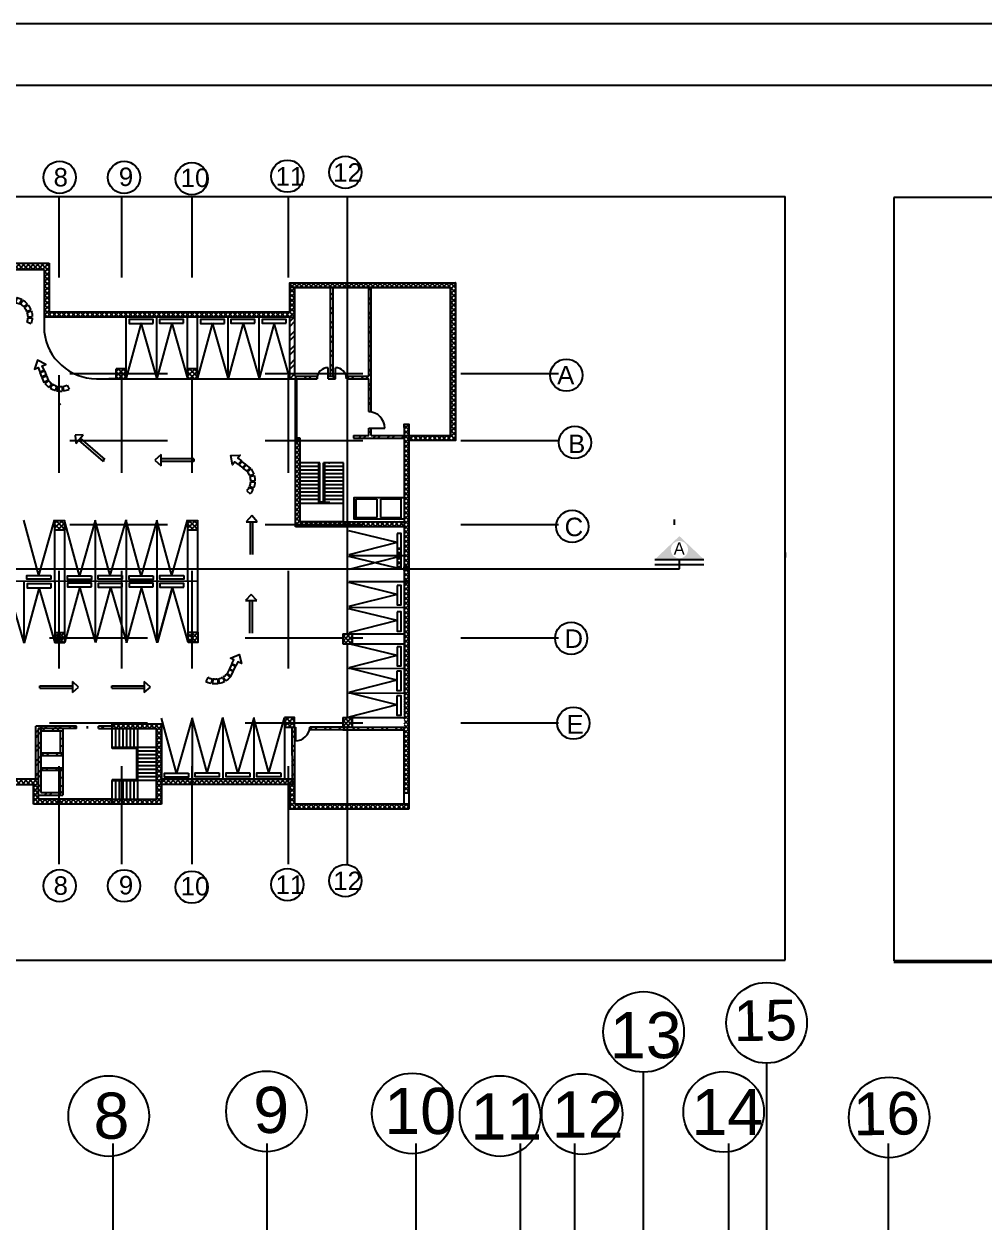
# Model space of a CAD drawing. Header units: millimetres. Extents: x 3062 to 3755, y 1606 to 1663.
# Drawn here: x 3179.21 to 3194.81, y 1643.86 to 1663.32 of the extents above; entities that cross this region are included whole.
import ezdxf

# ---------------------------------------------------------------- set-up
doc = ezdxf.new("R2010")
doc.units = ezdxf.units.MM
doc.linetypes.add('CENTER2', pattern=[28.575, 19.05, -3.175, 3.175, -3.175])
doc.linetypes.add('Dash', pattern=[6.35, 3.175, -3.175])
for name, color, linetype in [('-DM-SEC-LINE', 4, 'Continuous'), ('FUR', 42, 'Continuous'), ('m7aor', 4, 'Continuous'), ('WORK', 7, 'Continuous')]:
    doc.layers.add(name, color=color, linetype=linetype)
doc.styles.add('eng1', font='trado.ttf')
doc.styles.get("Standard").update_dxf_attribs({"font": 'arial.ttf'})
pattern_1 = [(45, (2318.70288, 1352.49796), (-0.0386151013, 0.0386151013), []), (135, (2318.70288, 1352.49796), (-0.0386151013, -0.0386151013), [])]
pattern_2 = [(45, (2318.70288, 1352.67616), (-0.0386151013, 0.0386151013), []), (135, (2318.70288, 1352.67616), (-0.0386151013, -0.0386151013), [])]
pattern_3 = [(45, (2318.70288, 1352.49796), (-0.115845304, 0.115845304), []), (45, (2318.78011, 1352.49796), (-0.115845304, 0.115845304), [])]
pattern_4 = [(45, (2377.89704, 1335.543296), (-0.0363700373, 0.0363700373), []), (135, (2377.89704, 1335.543296), (-0.0363700373, -0.0363700373), [])]

# ---------------------------------------------------------------- blocks, each defined once
blk = doc.blocks.new('arrow3')
for p, q in [((6.26, 2.32), (7.07, 2.07)), ((6.31, 2.5), (7.13, 2.3)), ((6.39, 3.31), (7.23, 3.35)), ((4.3, 0.47), (4.51, -0.37)), ((5.05, 0.78), (5.49, 0.06)), ((5.21, 0.89), (5.7, 0.2)), ((5.79, 1.44), (6.46, 0.92)), ((5.9, 1.59), (6.6, 1.12))]:
    blk.add_line(p, q)
for points in [[(2.17, 0.43), (1.31, 0.43), (1.31, 1.14), (0, 0), (1.31, -1.14), (1.31, -0.43), (2.17, -0.43)], [(2.31, -0.43), (2.31, 0.43), (3.17, 0.43), (3.17, -0.43)], [(3.31, -0.43), (3.31, 0.43), (4.17, 0.43), (4.33, -0.43)]]:
    blk.add_lwpolyline(points, close=True)
for centre, radius, start, end in [((3.58, 3.18), 2.81, 325.6983, 342.2777), ((3.58, 3.18), 2.81, 346.0788, 2.6582), ((3.58, 3.18), 3.66, 346.0788, 2.6582), ((3.58, 3.18), 2.81, 284.9371, 301.5165), ((3.43, 3.46), 3.98, 285.7017, 301.2299), ((3.58, 3.18), 2.81, 305.3177, 321.8971), ((3.58, 3.18), 3.66, 305.3177, 321.8971), ((3.58, 3.18), 3.66, 325.6983, 342.2777)]:
    blk.add_arc(centre, radius, start, end)

msp = doc.modelspace()

# ---------------------------------------------------------------- hatches: boundary and pattern name
at = {"layer": '-DM-SEC-LINE', "ltscale": 0.3}
h = msp.add_hatch(color=8, dxfattribs=at)
h.paths.add_polyline_path([(3190.255, 1654.623), (3189.857, 1655.002), (3189.458, 1654.623)])
h.paths.add_polyline_path([(3189.717, 1654.782, -1), (3189.997, 1654.782, -1)], flags=16)
at = {"ltscale": 0.5}
h = msp.add_hatch(dxfattribs=at)
h.set_pattern_fill('ANSI37', color=256, scale=0.0162)
h.set_pattern_definition(pattern_4)
h.paths.add_polyline_path([(3184.549, 1653.415), (3184.389, 1653.415), (3184.389, 1653.255), (3184.549, 1653.255)])
h = msp.add_hatch(dxfattribs=at)
h.set_pattern_fill('ANSI37', color=256, scale=0.0162)
h.set_pattern_definition(pattern_4)
h.paths.add_polyline_path([(3184.389, 1652.058), (3184.389, 1651.898), (3184.549, 1651.898), (3184.549, 1652.058)])
at = {"layer": 'WORK'}
h = msp.add_hatch(dxfattribs=at)
h.set_pattern_fill('ANSI37', color=256, scale=0.0172)
h.set_pattern_definition(pattern_1)
h.paths.add_polyline_path([(3179.539, 1659.333), (3179.539, 1658.557), (3183.528, 1658.557), (3183.611, 1658.557), (3183.611, 1658.637), (3183.611, 1659.037), (3183.531, 1659.037), (3183.531, 1658.637), (3179.619, 1658.637), (3179.619, 1659.436), (3179.539, 1659.436), (3172.047, 1659.436), (3170.415, 1659.436), (3167.575, 1659.436), (3167.575, 1654.472), (3167.655, 1654.472), (3167.655, 1659.333), (3168.575, 1659.333), (3168.655, 1659.333)])
h = msp.add_hatch(dxfattribs=at)
h.set_pattern_fill('ANSI32', color=256, scale=0.0172)
h.set_pattern_definition(pattern_3)
h.paths.add_polyline_path([(3168.655, 1659.333), (3168.575, 1659.333), (3168.575, 1656.617), (3168.655, 1656.617)])
h.paths.add_polyline_path([(3168.16, 1656.537), (3167.655, 1656.537), (3167.655, 1656.457), (3168.16, 1656.457)])
h.paths.add_polyline_path([(3168.655, 1651.898), (3168.615, 1651.898), (3168.615, 1651.403), (3168.655, 1651.403)])
h.paths.add_polyline_path([(3168.789, 1651.058), (3168.655, 1651.058), (3168.655, 1651.172), (3168.615, 1651.172), (3168.615, 1651.058), (3167.655, 1651.058), (3167.655, 1651.018), (3168.789, 1651.018)])
h.paths.add_polyline_path([(3184.23, 1659.037), (3184.19, 1659.037), (3184.19, 1657.598), (3184.23, 1657.598)])
h.paths.add_polyline_path([(3184.271, 1657.598), (3184.15, 1657.598), (3184.15, 1657.558), (3184.271, 1657.558)])
h.paths.add_polyline_path([(3184.85, 1659.037), (3184.81, 1659.037), (3184.81, 1657.598), (3184.449, 1657.598), (3184.449, 1657.558), (3184.81, 1657.558), (3184.81, 1657.023), (3184.85, 1657.023)])
h.paths.add_polyline_path([(3183.611, 1658.557), (3183.528, 1658.557), (3183.528, 1657.558), (3183.972, 1657.558), (3183.972, 1657.598), (3183.611, 1657.598)])
h = msp.add_hatch(dxfattribs=at)
h.set_pattern_fill('ANSI37', color=256, scale=0.0172)
h.set_pattern_definition(pattern_1)
h.paths.add_polyline_path([(3186.139, 1656.634), (3185.467, 1656.634), (3185.467, 1656.554), (3186.219, 1656.554), (3186.219, 1659.117), (3183.531, 1659.117), (3183.531, 1659.037), (3186.139, 1659.037)])
h = msp.add_hatch(dxfattribs=at)
h.set_pattern_fill('ANSI37', color=256, scale=0.0172)
h.set_pattern_definition(pattern_1)
h.paths.add_polyline_path([(3175.548, 1656.617), (3175.388, 1656.617), (3175.388, 1656.457), (3175.548, 1656.457)])
h.paths.add_polyline_path([(3182.028, 1655.253), (3182.028, 1655.257), (3181.868, 1655.257), (3181.868, 1655.097), (3182.028, 1655.097)])
h.paths.add_polyline_path([(3182.028, 1657.718), (3181.868, 1657.718), (3181.868, 1657.558), (3182.028, 1657.558)])
h.paths.add_polyline_path([(3180.869, 1657.718), (3180.709, 1657.718), (3180.709, 1657.558), (3180.869, 1657.558)])
h.paths.add_polyline_path([(3183.602, 1652.058), (3183.442, 1652.058), (3183.442, 1651.898), (3183.602, 1651.898)])
h.paths.add_polyline_path([(3177.708, 1652.058), (3177.548, 1652.058), (3177.548, 1651.898), (3177.708, 1651.898)], flags=17)
h.paths.add_polyline_path([(3175.548, 1652.058), (3175.388, 1652.058), (3175.388, 1651.898), (3175.548, 1651.898)], flags=17)
h.paths.add_polyline_path([(3181.442, 1651.951), (3180.642, 1651.951), (3180.642, 1651.871), (3181.362, 1651.871), (3181.362, 1650.731), (3180.642, 1650.731), (3180.642, 1650.651), (3181.442, 1650.651)])
h.paths.add_polyline_path([(3179.442, 1651.058), (3168.96, 1651.058), (3168.96, 1651.018), (3168.988, 1651.018), (3168.988, 1650.1), (3167.655, 1650.1), (3167.655, 1654.323), (3167.575, 1654.323), (3167.575, 1650.02), (3169.068, 1650.02), (3169.068, 1650.969), (3179.362, 1650.969), (3179.362, 1650.65), (3180.642, 1650.651), (3180.642, 1650.731), (3179.442, 1650.731)])
h = msp.add_hatch(dxfattribs=at)
h.set_pattern_fill('ANSI32', color=256, scale=0.0172)
h.set_pattern_definition(pattern_3)
h.paths.add_polyline_path([(3185.383, 1656.634), (3184.85, 1656.634), (3184.85, 1656.754), (3184.81, 1656.754), (3184.81, 1656.634), (3184.561, 1656.634), (3184.561, 1656.594), (3185.383, 1656.594)])
at = {"layer": 'WORK', "linetype": 'ByBlock'}
h = msp.add_hatch(dxfattribs=at)
h.set_pattern_fill('ANSI37', color=256, scale=0.0172)
h.set_pattern_definition(pattern_2)
h.paths.add_polyline_path([(3185.467, 1650.833), (3185.387, 1650.833), (3185.388, 1652.076), (3185.388, 1654.502), (3185.337, 1654.502), (3185.337, 1654.49), (3185.27, 1654.49), (3185.27, 1654.803), (3185.337, 1654.803), (3185.337, 1654.502), (3185.388, 1654.502), (3185.388, 1654.764), (3185.388, 1656.772), (3185.383, 1656.772), (3185.383, 1656.812), (3185.467, 1656.812)])
h = msp.add_hatch(dxfattribs=at)
h.set_pattern_fill('ANSI37', color=256, scale=0.0172)
h.set_pattern_definition(pattern_2)
h.paths.add_polyline_path([(3185.467, 1656.732), (3185.467, 1656.812), (3185.383, 1656.812), (3185.383, 1656.772), (3185.388, 1656.772), (3185.388, 1654.502), (3185.467, 1654.502)])
at = {"layer": 'WORK'}
h = msp.add_hatch(dxfattribs=at)
h.set_pattern_fill('ANSI37', color=256, scale=0.0172)
h.set_pattern_definition(pattern_1)
h.paths.add_polyline_path([(3179.868, 1655.253), (3179.868, 1655.258), (3179.708, 1655.258), (3179.708, 1655.098), (3179.868, 1655.098)])
h.paths.add_polyline_path([(3179.874, 1653.43), (3179.714, 1653.43), (3179.714, 1653.27), (3179.874, 1653.27)])
h.paths.add_polyline_path([(3182.037, 1653.439), (3181.877, 1653.439), (3181.877, 1653.279), (3182.037, 1653.279)])
h.paths.add_polyline_path([(3177.711, 1653.422), (3177.551, 1653.422), (3177.551, 1653.262), (3177.711, 1653.262)])
h.paths.add_polyline_path([(3173.388, 1653.414), (3173.228, 1653.414), (3173.228, 1653.254), (3173.388, 1653.254)])
h.paths.add_polyline_path([(3173.388, 1652.058), (3173.228, 1652.058), (3173.228, 1651.898), (3173.388, 1651.898)])
h.paths.add_polyline_path([(3171.228, 1652.058), (3171.068, 1652.058), (3171.068, 1651.898), (3171.228, 1651.898)])
h.paths.add_polyline_path([(3168.655, 1652.058), (3168.495, 1652.058), (3168.495, 1651.898), (3168.655, 1651.898)])
h.paths.add_polyline_path([(3168.655, 1653.415), (3168.495, 1653.415), (3168.495, 1653.255), (3168.655, 1653.255)])
h.paths.add_polyline_path([(3168.655, 1655.266), (3168.495, 1655.266), (3168.495, 1655.106), (3168.655, 1655.106)])
h.paths.add_polyline_path([(3168.655, 1656.617), (3168.495, 1656.617), (3168.495, 1656.457), (3168.655, 1656.457)])
h.paths.add_polyline_path([(3171.228, 1656.617), (3171.068, 1656.617), (3171.068, 1656.457), (3171.228, 1656.457)])
h.paths.add_polyline_path([(3173.388, 1656.617), (3173.228, 1656.617), (3173.228, 1656.457), (3173.388, 1656.457)])
h = msp.add_hatch(dxfattribs=at)
h.set_pattern_fill('ANSI37', color=256, scale=0.0172)
h.set_pattern_definition(pattern_1)
h.paths.add_polyline_path([(3183.698, 1656.594), (3183.618, 1656.594), (3183.618, 1655.154), (3185.388, 1655.154), (3185.388, 1655.237), (3184.399, 1655.234), (3184.398, 1655.234), (3183.698, 1655.234)])
at = {"layer": 'WORK', "linetype": 'ByBlock'}
h = msp.add_hatch(dxfattribs=at)
h.set_pattern_fill('ANSI37', color=256, scale=0.0172)
h.set_pattern_definition(pattern_2)
h.paths.add_polyline_path([(3185.467, 1654.502), (3185.388, 1654.502), (3185.388, 1654.443), (3185.467, 1654.443)])
at = {"layer": 'WORK'}
h = msp.add_hatch(dxfattribs=at)
h.set_pattern_fill('ANSI32', color=256, scale=0.0172)
h.set_pattern_definition(pattern_3)
h.paths.add_polyline_path([(3183.563, 1651.062), (3183.603, 1651.062), (3183.602, 1651.898), (3183.562, 1651.898)])
h.paths.add_polyline_path([(3184.389, 1651.858), (3185.388, 1651.858), (3185.388, 1651.898), (3184.389, 1651.898), (3183.854, 1651.898), (3183.854, 1651.858)])
h.paths.add_polyline_path([(3179.442, 1651.876), (3180.062, 1651.876), (3180.062, 1651.917), (3179.402, 1651.917), (3179.402, 1651.058), (3179.442, 1651.058)])
h.paths.add_polyline_path([(3180.642, 1651.876), (3180.642, 1651.917), (3180.422, 1651.917), (3180.422, 1651.876)])
h.paths.add_polyline_path([(3179.842, 1651.436), (3179.842, 1651.476), (3179.482, 1651.476), (3179.482, 1651.436)], flags=17)
h.paths.add_polyline_path([(3179.482, 1651.236), (3179.482, 1651.196), (3179.842, 1651.196), (3179.842, 1651.236)], flags=17)
h = msp.add_hatch(dxfattribs=at)
h.set_pattern_fill('ANSI32', color=256, scale=0.0172)
h.set_pattern_definition(pattern_3)
h.paths.add_polyline_path([(3179.482, 1651.836), (3179.842, 1651.836), (3179.842, 1651.876), (3179.442, 1651.876), (3179.442, 1650.796), (3179.842, 1650.796), (3179.842, 1650.941), (3179.802, 1650.941), (3179.802, 1650.836), (3179.482, 1650.836)])
h = msp.add_hatch(dxfattribs=at)
h.set_pattern_fill('ANSI37', color=256, scale=0.0172)
h.set_pattern_definition(pattern_1)
h.paths.add_polyline_path([(3185.467, 1650.575), (3185.467, 1650.655), (3185.387, 1650.655), (3183.604, 1650.655), (3183.604, 1650.975), (3183.524, 1650.975), (3183.524, 1650.575)])
h.paths.add_polyline_path([(3183.604, 1650.975), (3183.603, 1651.055), (3181.442, 1651.052), (3181.442, 1650.972)])

# ---------------------------------------------------------------- linework, layer by layer
at = {"layer": '-DM-SEC-LINE', "color": 8, "ltscale": 0.3}
msp.add_line((3189.458, 1654.623), (3190.255, 1654.623), dxfattribs=at)
at = {"layer": '-DM-SEC-LINE', "ltscale": 0.3}
msp.add_line((3191.583, 1654.653), (3191.583, 1654.738), dxfattribs=at)
for p, q in [((3221.167, 1663.319), (3144.167, 1663.319)), ((3220.167, 1662.319), (3145.167, 1662.319))]:
    msp.add_line(p, q)
for centre, radius in [((3184.43, 1660.91), 0.262), ((3179.79, 1660.828), 0.262), ((3180.836, 1660.827), 0.262), ((3181.936, 1660.805), 0.262), ((3183.489, 1660.847), 0.262), ((3188.021, 1657.616), 0.262), ((3188.159, 1656.523), 0.262), ((3188.116, 1655.159), 0.262), ((3188.099, 1653.342), 0.262), ((3188.135, 1651.964), 0.262), ((3179.79, 1649.324), 0.262), ((3180.836, 1649.323), 0.262), ((3181.936, 1649.301), 0.262), ((3183.489, 1649.343), 0.262), ((3184.43, 1649.406), 0.262), ((3191.273, 1647.098), 0.655), ((3189.276, 1646.951), 0.655), ((3180.586, 1645.584), 0.655), ((3183.149, 1645.659), 0.655), ((3185.517, 1645.626), 0.655), ((3186.944, 1645.584), 0.655), ((3188.275, 1645.617), 0.655), ((3190.576, 1645.652), 0.655), ((3193.264, 1645.561), 0.655)]:
    msp.add_circle(centre, radius)
at = {"layer": 'm7aor', "linetype": 'Dash', "ltscale": 0.5}
for p, q in [((3179.781, 1649.677), (3179.781, 1660.518)), ((3180.801, 1649.677), (3180.801, 1660.518)), ((3181.943, 1649.677), (3181.943, 1660.518)), ((3183.505, 1649.677), (3183.505, 1660.518)), ((3187.892, 1657.638), (3167.044, 1657.638)), ((3187.892, 1656.549), (3167.044, 1656.549)), ((3187.892, 1655.187), (3167.044, 1655.187)), ((3184.389, 1653.342), (3167.044, 1653.342)), ((3187.892, 1653.342), (3184.549, 1653.342)), ((3184.389, 1651.964), (3167.044, 1651.964)), ((3187.892, 1651.964), (3184.549, 1651.964))]:
    msp.add_line(p, q, dxfattribs=at)
at = {"layer": 'm7aor', "linetype": 'ByBlock', "ltscale": 0.5}
for p, q in [((3184.468, 1653.415), (3184.468, 1660.518)), ((3184.468, 1652.058), (3184.468, 1653.255)), ((3184.468, 1649.677), (3184.468, 1651.898))]:
    msp.add_line(p, q, dxfattribs=at)
at = {"layer": 'm7aor', "ltscale": 0.5}
msp.add_line((3189.458, 1654.539), (3190.255, 1654.539), dxfattribs=at)
at = {"layer": 'm7aor', "linetype": 'CENTER2', "ltscale": 0.5}
for p, q in [((3191.273, 1646.443), (3191.273, 1609.579)), ((3189.276, 1609.432), (3189.276, 1646.296)), ((3180.655, 1645.138), (3180.655, 1611.282)), ((3183.156, 1645.138), (3183.156, 1611.282)), ((3185.578, 1645.138), (3185.578, 1611.282)), ((3187.276, 1611.282), (3187.276, 1645.138)), ((3188.153, 1645.138), (3188.153, 1611.282)), ((3190.653, 1645.138), (3190.653, 1611.282)), ((3193.253, 1611.282), (3193.253, 1645.138))]:
    msp.add_line(p, q, dxfattribs=at)
at = {"layer": 'WORK'}
for p, q in [((3167.575, 1660.518), (3191.575, 1660.518)), ((3217.339, 1660.503), (3193.339, 1660.503)), ((3193.339, 1660.503), (3193.339, 1648.103)), ((3170.415, 1659.436), (3179.539, 1659.436)), ((3167.655, 1659.333), (3179.539, 1659.333)), ((3183.611, 1657.598), (3183.611, 1658.637)), ((3181.112, 1658.465), (3180.868, 1657.57)), ((3180.869, 1657.718), (3180.869, 1658.558)), ((3181.368, 1657.57), (3181.112, 1658.465)), ((3181.612, 1658.459), (3181.368, 1657.564)), ((3181.612, 1658.459), (3181.868, 1657.564)), ((3182.022, 1658.557), (3182.022, 1657.683)), ((3182.028, 1657.57), (3182.028, 1658.558)), ((3182.272, 1658.465), (3182.028, 1657.57)), ((3182.528, 1657.57), (3182.272, 1658.465)), ((3182.772, 1658.459), (3182.528, 1657.564)), ((3182.772, 1658.459), (3183.028, 1657.564)), ((3183.272, 1658.459), (3183.028, 1657.564)), ((3183.528, 1657.564), (3183.272, 1658.459)), ((3183.528, 1658.557), (3183.611, 1658.557)), ((3183.618, 1655.154), (3183.618, 1657.558)), ((3183.64, 1656.594), (3183.64, 1657.558)), ((3183.698, 1655.234), (3183.698, 1656.594)), ((3185.388, 1656.594), (3185.388, 1655.282)), ((3184.018, 1656.194), (3183.698, 1656.194)), ((3183.998, 1656.134), (3183.698, 1656.134)), ((3183.998, 1655.534), (3183.998, 1656.194)), ((3184.018, 1655.534), (3184.018, 1656.194)), ((3184.078, 1655.534), (3184.078, 1656.194)), ((3184.098, 1655.534), (3184.098, 1656.194)), ((3184.398, 1655.194), (3184.398, 1656.194)), ((3183.998, 1656.074), (3183.698, 1656.074)), ((3183.998, 1656.014), (3183.698, 1656.014)), ((3183.998, 1655.954), (3183.698, 1655.954)), ((3183.998, 1655.894), (3183.698, 1655.894)), ((3184.94, 1655.602), (3184.94, 1655.302)), ((3185.004, 1655.602), (3185.004, 1655.302)), ((3179.452, 1654.364), (3179.208, 1655.259)), ((3179.452, 1654.364), (3179.708, 1655.259)), ((3180.112, 1654.358), (3179.868, 1655.253)), ((3179.868, 1655.253), (3179.868, 1653.396)), ((3180.368, 1655.253), (3180.112, 1654.358)), ((3180.612, 1654.364), (3180.368, 1655.259)), ((3180.612, 1654.364), (3180.868, 1655.259)), ((3181.112, 1654.358), (3180.868, 1655.253)), ((3181.368, 1655.253), (3181.112, 1654.358)), ((3181.612, 1654.364), (3181.368, 1655.259)), ((3181.612, 1654.364), (3181.868, 1655.259)), ((3182.028, 1655.253), (3182.028, 1654.265)), ((3182.031, 1655.262), (3182.031, 1653.404)), ((3185.388, 1655.154), (3183.618, 1655.154)), ((3184.398, 1655.234), (3183.698, 1655.234)), ((3184.398, 1655.234), (3185.388, 1655.237)), ((3182.028, 1654.27), (3177.711, 1654.262)), ((3179.211, 1653.268), (3178.955, 1654.163)), ((3179.455, 1654.163), (3179.211, 1653.268)), ((3179.214, 1653.27), (3179.214, 1654.258)), ((3179.458, 1654.165), (3179.214, 1653.27)), ((3179.714, 1653.27), (3179.458, 1654.165)), ((3179.874, 1653.283), (3179.874, 1654.27)), ((3180.118, 1654.178), (3179.874, 1653.283)), ((3180.374, 1653.283), (3180.118, 1654.178)), ((3180.618, 1654.172), (3180.374, 1653.276)), ((3180.618, 1654.172), (3180.874, 1653.276)), ((3181.118, 1654.172), (3180.874, 1653.276)), ((3181.374, 1653.276), (3181.118, 1654.172)), ((3181.618, 1654.172), (3181.374, 1653.276)), ((3181.377, 1653.279), (3181.377, 1654.266)), ((3181.621, 1654.174), (3181.377, 1653.279)), ((3181.877, 1653.279), (3181.621, 1654.174)), ((3185.388, 1654.265), (3185.467, 1654.265)), ((3184.389, 1653.415), (3184.389, 1653.255)), ((3181.686, 1651.151), (3181.442, 1652.046)), ((3181.942, 1652.046), (3181.686, 1651.151)), ((3182.186, 1651.157), (3181.942, 1652.052)), ((3182.186, 1651.157), (3182.442, 1652.052)), ((3182.686, 1651.157), (3182.442, 1652.052)), ((3182.942, 1652.052), (3182.686, 1651.157)), ((3183.186, 1651.157), (3182.942, 1652.052)), ((3183.186, 1651.157), (3183.442, 1652.052)), ((3184.389, 1652.058), (3184.389, 1651.898)), ((3179.842, 1651.876), (3179.442, 1651.876)), ((3179.482, 1651.86), (3179.482, 1650.836)), ((3179.842, 1651.836), (3179.482, 1651.836)), ((3179.802, 1651.476), (3179.802, 1651.836)), ((3179.842, 1651.876), (3179.842, 1650.796)), ((3180.642, 1651.951), (3181.442, 1651.951)), ((3181.442, 1651.951), (3181.442, 1650.651)), ((3183.562, 1651.898), (3183.564, 1650.975)), ((3183.602, 1651.898), (3183.604, 1650.975)), ((3179.442, 1651.82), (3179.442, 1650.74)), ((3179.842, 1651.71), (3179.802, 1651.71)), ((3179.842, 1651.476), (3179.482, 1651.476)), ((3179.842, 1651.591), (3179.802, 1651.591)), ((3179.842, 1651.436), (3179.482, 1651.436)), ((3169.568, 1651.058), (3179.442, 1651.058)), ((3179.842, 1651.236), (3179.482, 1651.236)), ((3179.842, 1651.196), (3179.482, 1651.196)), ((3179.802, 1650.836), (3179.802, 1651.196)), ((3179.842, 1651.075), (3179.802, 1651.075)), ((3181.442, 1651.061), (3183.603, 1651.062)), ((3181.442, 1651.052), (3183.603, 1651.055)), ((3169.068, 1650.969), (3179.362, 1650.969)), ((3179.842, 1650.941), (3179.802, 1650.941)), ((3180.642, 1650.651), (3180.642, 1651.031)), ((3180.702, 1650.731), (3180.702, 1651.031)), ((3180.762, 1650.731), (3180.762, 1651.031)), ((3180.822, 1650.731), (3180.822, 1651.031)), ((3180.882, 1650.731), (3180.882, 1651.031)), ((3180.942, 1650.731), (3180.942, 1651.031)), ((3181.002, 1650.731), (3181.002, 1651.031)), ((3181.442, 1650.972), (3183.604, 1650.975)), ((3179.442, 1650.796), (3179.842, 1650.796)), ((3179.482, 1650.836), (3179.802, 1650.836)), ((3181.442, 1650.651), (3180.642, 1650.651)), ((3185.387, 1650.655), (3185.467, 1650.655)), ((3167.575, 1648.118), (3191.575, 1648.118)), ((3206.062, 1648.103), (3193.339, 1648.103)), ((3193.339, 1648.083), (3217.339, 1648.083))]:
    msp.add_line(p, q, dxfattribs=at)
at = {"layer": 'WORK', "linetype": 'ByBlock', "ltscale": 0.05}
for p, q in [((3191.575, 1648.118), (3191.575, 1660.518)), ((3185.388, 1654.764), (3185.388, 1652.444))]:
    msp.add_line(p, q, dxfattribs=at)
at = {"layer": 'WORK', "ltscale": 0.5}
for p, q in [((3179.539, 1659.436), (3179.619, 1659.436)), ((3179.619, 1659.436), (3179.619, 1658.637)), ((3183.531, 1658.637), (3183.531, 1659.117)), ((3183.531, 1659.117), (3186.219, 1659.117)), ((3183.611, 1658.637), (3183.611, 1659.037)), ((3183.611, 1659.037), (3184.81, 1659.037)), ((3184.19, 1657.598), (3184.19, 1659.037)), ((3184.23, 1657.598), (3184.23, 1659.037)), ((3184.81, 1657.598), (3184.81, 1659.037)), ((3184.85, 1659.037), (3186.139, 1659.037)), ((3184.85, 1657.023), (3184.85, 1659.037)), ((3186.139, 1659.037), (3186.139, 1656.634)), ((3186.219, 1659.117), (3186.219, 1656.554)), ((3183.531, 1658.637), (3179.619, 1658.637)), ((3183.528, 1658.557), (3179.539, 1658.557)), ((3181.868, 1657.718), (3181.868, 1658.557)), ((3184.15, 1657.558), (3184.15, 1657.736)), ((3184.271, 1657.558), (3184.271, 1657.736)), ((3183.611, 1657.598), (3183.972, 1657.598)), ((3183.972, 1657.558), (3183.972, 1657.598)), ((3184.15, 1657.598), (3184.271, 1657.598)), ((3184.15, 1657.558), (3184.271, 1657.558)), ((3184.449, 1657.598), (3184.81, 1657.598)), ((3184.449, 1657.558), (3184.449, 1657.598)), ((3184.449, 1657.558), (3184.81, 1657.558)), ((3184.81, 1657.023), (3184.81, 1657.558)), ((3184.81, 1657.023), (3184.85, 1657.023)), ((3184.81, 1656.634), (3184.81, 1656.754)), ((3184.81, 1656.754), (3185.07, 1656.754)), ((3184.85, 1656.634), (3184.85, 1656.754)), ((3183.698, 1656.594), (3183.618, 1656.594)), ((3184.561, 1656.634), (3184.81, 1656.634)), ((3184.561, 1656.634), (3184.561, 1656.594)), ((3184.561, 1656.594), (3185.388, 1656.594)), ((3184.85, 1656.634), (3186.139, 1656.634)), ((3186.219, 1656.554), (3185.467, 1656.554)), ((3184.098, 1656.194), (3184.078, 1656.194)), ((3184.158, 1656.194), (3184.178, 1656.194)), ((3183.998, 1655.557), (3184.098, 1655.557)), ((3184.018, 1655.534), (3184.018, 1655.557)), ((3184.078, 1655.554), (3184.178, 1655.554)), ((3184.098, 1655.534), (3184.098, 1655.554)), ((3185.27, 1654.898), (3184.489, 1655.09)), ((3185.27, 1654.898), (3184.488, 1654.699)), ((3184.488, 1654.686), (3185.388, 1654.685)), ((3185.27, 1654.481), (3184.489, 1654.673)), ((3189.859, 1654.472), (3189.859, 1654.623)), ((3184.488, 1654.266), (3185.388, 1654.265)), ((3185.27, 1654.056), (3184.489, 1654.248)), ((3185.27, 1654.056), (3184.488, 1653.857)), ((3184.488, 1653.846), (3185.388, 1653.845)), ((3185.27, 1653.629), (3184.489, 1653.821)), ((3185.27, 1653.629), (3184.488, 1653.429)), ((3184.389, 1653.255), (3185.389, 1653.254)), ((3185.27, 1653.063), (3184.489, 1653.254)), ((3184.549, 1653.255), (3185.389, 1653.255)), ((3185.27, 1653.063), (3184.488, 1652.863)), ((3184.488, 1652.855), (3185.388, 1652.854)), ((3185.268, 1652.663), (3184.488, 1652.855)), ((3185.268, 1652.663), (3184.487, 1652.464)), ((3184.488, 1652.455), (3185.388, 1652.454)), ((3185.268, 1652.263), (3184.488, 1652.455)), ((3185.268, 1652.263), (3184.487, 1652.064)), ((3179.402, 1651.058), (3179.402, 1651.917)), ((3180.062, 1651.917), (3179.402, 1651.917)), ((3180.062, 1651.876), (3179.442, 1651.876)), ((3179.442, 1651.876), (3179.442, 1650.731)), ((3180.062, 1651.876), (3180.062, 1651.917)), ((3180.242, 1651.876), (3180.242, 1651.917)), ((3180.642, 1651.917), (3180.422, 1651.917)), ((3180.422, 1651.876), (3180.422, 1651.917)), ((3180.422, 1651.876), (3180.642, 1651.876)), ((3183.602, 1651.898), (3183.618, 1651.898)), ((3183.618, 1651.858), (3183.602, 1651.858)), ((3183.618, 1651.898), (3183.618, 1651.678)), ((3184.389, 1651.898), (3183.854, 1651.898)), ((3183.854, 1651.858), (3183.854, 1651.898)), ((3184.389, 1651.858), (3183.854, 1651.858)), ((3184.389, 1651.898), (3185.388, 1651.898)), ((3184.389, 1651.858), (3185.388, 1651.858)), ((3184.549, 1651.898), (3185.389, 1651.898)), ((3185.387, 1650.655), (3185.388, 1651.898)), ((3185.467, 1650.575), (3185.468, 1651.898)), ((3180.642, 1651.551), (3180.642, 1651.571)), ((3181.042, 1651.551), (3180.642, 1651.551)), ((3181.042, 1651.051), (3181.042, 1651.571)), ((3180.642, 1651.051), (3181.062, 1651.051)), ((3180.642, 1651.051), (3180.642, 1651.031)), ((3179.362, 1650.651), (3179.362, 1650.969)), ((3180.642, 1651.031), (3181.062, 1651.031)), ((3183.524, 1650.975), (3183.524, 1650.575)), ((3183.604, 1650.975), (3183.604, 1650.655)), ((3180.642, 1650.731), (3179.442, 1650.731)), ((3180.642, 1650.651), (3179.362, 1650.65)), ((3183.524, 1650.575), (3185.467, 1650.575)), ((3183.604, 1650.655), (3185.387, 1650.655))]:
    msp.add_line(p, q, dxfattribs=at)
at = {"layer": 'WORK', "ltscale": 0.05}
for p, q in [((3181.368, 1657.564), (3181.368, 1658.564)), ((3182.528, 1657.564), (3182.528, 1658.564)), ((3183.028, 1657.558), (3183.028, 1658.558)), ((3183.528, 1657.558), (3183.528, 1658.558)), ((3180.869, 1657.558), (3180.59, 1657.558)), ((3179.804, 1657.151), (3179.777, 1657.122)), ((3180.173, 1656.645), (3180.039, 1656.642)), ((3180.039, 1656.642), (3180.055, 1656.507)), ((3180.055, 1656.507), (3180.173, 1656.645)), ((3180.503, 1656.216), (3180.101, 1656.562)), ((3180.529, 1656.247), (3180.128, 1656.592)), ((3181.438, 1656.325), (3181.338, 1656.236)), ((3181.438, 1656.144), (3181.438, 1656.325)), ((3180.503, 1656.256), (3180.503, 1656.216)), ((3181.338, 1656.236), (3181.438, 1656.144)), ((3181.968, 1656.256), (3181.438, 1656.256)), ((3181.968, 1656.216), (3181.438, 1656.216)), ((3181.968, 1656.256), (3181.968, 1656.216)), ((3182.91, 1655.334), (3182.818, 1655.234)), ((3183, 1655.234), (3182.91, 1655.334)), ((3179.708, 1655.266), (3179.708, 1654.25)), ((3180.368, 1655.259), (3180.368, 1654.259)), ((3180.868, 1655.266), (3180.868, 1654.266)), ((3181.368, 1655.259), (3181.368, 1654.259)), ((3181.868, 1655.265), (3181.868, 1654.265)), ((3182.818, 1655.234), (3183, 1655.234)), ((3182.89, 1654.704), (3182.89, 1655.234)), ((3182.93, 1654.704), (3182.93, 1655.234)), ((3179.211, 1653.262), (3179.211, 1654.262)), ((3179.714, 1653.264), (3179.714, 1654.264)), ((3180.374, 1653.276), (3180.374, 1654.276)), ((3180.874, 1653.27), (3180.874, 1654.27)), ((3181.374, 1653.27), (3181.374, 1654.27)), ((3181.877, 1653.273), (3181.877, 1654.273)), ((3182.901, 1654.054), (3182.809, 1653.954)), ((3182.99, 1653.954), (3182.901, 1654.054)), ((3182.809, 1653.954), (3182.99, 1653.954)), ((3182.881, 1653.424), (3182.881, 1653.954)), ((3182.921, 1653.424), (3182.921, 1653.954)), ((3184.389, 1653.415), (3185.389, 1653.415)), ((3179.996, 1652.642), (3179.996, 1652.461)), ((3180.096, 1652.551), (3179.996, 1652.642)), ((3181.165, 1652.642), (3181.165, 1652.461)), ((3181.265, 1652.551), (3181.165, 1652.642)), ((3179.466, 1652.571), (3179.996, 1652.571)), ((3179.466, 1652.531), (3179.466, 1652.571)), ((3179.466, 1652.531), (3179.996, 1652.531)), ((3179.996, 1652.461), (3180.096, 1652.551)), ((3180.635, 1652.571), (3181.165, 1652.571)), ((3180.635, 1652.531), (3180.635, 1652.571)), ((3180.635, 1652.531), (3181.165, 1652.531)), ((3181.165, 1652.461), (3181.265, 1652.551)), ((3181.942, 1652.052), (3181.942, 1651.052)), ((3182.442, 1652.058), (3182.442, 1651.058)), ((3182.942, 1652.058), (3182.942, 1651.058)), ((3183.442, 1652.058), (3183.442, 1651.058)), ((3184.389, 1652.058), (3185.389, 1652.058))]:
    msp.add_line(p, q, dxfattribs=at)
at = {"layer": 'WORK', "linetype": 'ByBlock'}
for p, q in [((3185.467, 1652.077), (3185.467, 1656.732)), ((3185.388, 1655.46), (3185.389, 1652.077))]:
    msp.add_line(p, q, dxfattribs=at)
at = {"layer": 'WORK', "linetype": 'Dash'}
for p, q in [((3184.398, 1656.194), (3184.098, 1656.194)), ((3184.398, 1656.134), (3184.098, 1656.134)), ((3184.398, 1656.074), (3184.098, 1656.074)), ((3184.398, 1656.014), (3184.098, 1656.014)), ((3184.398, 1655.954), (3184.098, 1655.954)), ((3183.998, 1655.834), (3183.698, 1655.834)), ((3183.998, 1655.774), (3183.698, 1655.774)), ((3184.398, 1655.894), (3184.098, 1655.894)), ((3184.398, 1655.834), (3184.098, 1655.834)), ((3184.398, 1655.774), (3184.098, 1655.774)), ((3183.998, 1655.714), (3183.698, 1655.714)), ((3183.998, 1655.654), (3183.698, 1655.654)), ((3183.998, 1655.594), (3183.698, 1655.594)), ((3184.398, 1655.534), (3183.698, 1655.534)), ((3184.398, 1655.714), (3184.098, 1655.714)), ((3184.398, 1655.654), (3184.098, 1655.654)), ((3184.398, 1655.594), (3184.098, 1655.594)), ((3180.642, 1651.571), (3180.642, 1651.951)), ((3180.702, 1651.571), (3180.702, 1651.871)), ((3180.762, 1651.571), (3180.762, 1651.871)), ((3180.822, 1651.571), (3180.822, 1651.871)), ((3180.882, 1651.571), (3180.882, 1651.871)), ((3180.942, 1651.571), (3180.942, 1651.871)), ((3181.002, 1651.571), (3181.002, 1651.871)), ((3181.062, 1650.731), (3181.062, 1651.871)), ((3181.362, 1651.571), (3180.642, 1651.571)), ((3181.362, 1651.511), (3181.062, 1651.511)), ((3181.362, 1651.451), (3181.062, 1651.451)), ((3181.362, 1651.391), (3181.062, 1651.391)), ((3181.362, 1651.331), (3181.062, 1651.331)), ((3181.362, 1651.271), (3181.062, 1651.271)), ((3181.362, 1651.211), (3181.062, 1651.211)), ((3181.362, 1651.151), (3181.062, 1651.151)), ((3181.362, 1651.091), (3181.062, 1651.091)), ((3181.362, 1651.031), (3180.642, 1651.031))]:
    msp.add_line(p, q, dxfattribs=at)
at = {"layer": 'WORK', "linetype": 'ByBlock', "ltscale": 0.5}
msp.add_line((3185.27, 1654.659), (3184.488, 1654.46), dxfattribs=at)
at = {"layer": 'WORK', "ltscale": 0.5}
msp.add_lwpolyline([(3179.539, 1659.333), (3179.539, 1658.318, 0.381764), (3180.387, 1657.558), (3183.972, 1657.558)], format="xyb", dxfattribs=at)
at = {"layer": 'WORK'}
for points in [[(3185.467, 1656.554), (3185.467, 1656.634), (3186.139, 1656.634), (3186.139, 1659.037), (3183.531, 1659.037), (3183.531, 1659.117), (3186.219, 1659.117), (3186.219, 1656.554), (3185.467, 1656.554)], [(3185.388, 1655.622), (3184.567, 1655.622), (3184.567, 1655.282), (3185.388, 1655.282)], [(3184.6, 1655.602), (3184.6, 1655.302), (3184.94, 1655.302)], [(3184.94, 1655.602), (3184.6, 1655.602)], [(3185.004, 1655.302), (3185.338, 1655.302), (3185.338, 1655.602), (3185.004, 1655.602)], [(3189.778, 1655.187), (3189.778, 1655.274)], [(3180.642, 1650.731), (3181.362, 1650.731), (3181.362, 1651.871), (3180.642, 1651.871)]]:
    msp.add_lwpolyline(points, dxfattribs=at)
for points in [[(3181.307, 1658.455), (3181.307, 1658.518), (3180.917, 1658.518), (3180.917, 1658.455)], [(3181.801, 1658.458), (3181.801, 1658.521), (3181.412, 1658.521), (3181.412, 1658.458)], [(3182.467, 1658.455), (3182.467, 1658.518), (3182.077, 1658.518), (3182.077, 1658.455)], [(3182.961, 1658.458), (3182.961, 1658.521), (3182.572, 1658.521), (3182.572, 1658.458)], [(3183.467, 1658.459), (3183.467, 1658.522), (3183.077, 1658.522), (3183.077, 1658.459)], [(3179.647, 1654.364), (3179.647, 1654.301), (3179.257, 1654.301), (3179.257, 1654.364)], [(3180.307, 1654.358), (3180.307, 1654.295), (3179.917, 1654.295), (3179.917, 1654.358)], [(3180.807, 1654.364), (3180.807, 1654.301), (3180.417, 1654.301), (3180.417, 1654.364)], [(3181.307, 1654.358), (3181.307, 1654.295), (3180.917, 1654.295), (3180.917, 1654.358)], [(3181.807, 1654.364), (3181.807, 1654.301), (3181.417, 1654.301), (3181.417, 1654.364)], [(3179.649, 1654.163), (3179.649, 1654.226), (3179.26, 1654.226), (3179.26, 1654.163)], [(3180.307, 1654.177), (3180.307, 1654.24), (3179.917, 1654.24), (3179.917, 1654.177)], [(3180.807, 1654.171), (3180.807, 1654.234), (3180.417, 1654.234), (3180.417, 1654.171)], [(3181.307, 1654.177), (3181.307, 1654.24), (3180.917, 1654.24), (3180.917, 1654.177)], [(3181.807, 1654.171), (3181.807, 1654.234), (3181.417, 1654.234), (3181.417, 1654.171)], [(3181.881, 1651.151), (3181.881, 1651.088), (3181.492, 1651.088), (3181.492, 1651.151)], [(3182.381, 1651.157), (3182.381, 1651.094), (3181.992, 1651.094), (3181.992, 1651.157)], [(3182.881, 1651.157), (3182.881, 1651.094), (3182.492, 1651.094), (3182.492, 1651.157)], [(3183.381, 1651.157), (3183.381, 1651.094), (3182.992, 1651.094), (3182.992, 1651.157)]]:
    msp.add_lwpolyline(points, close=True, dxfattribs=at)
at = {"layer": 'WORK', "ltscale": 0.05}
for points in [[(3180.869, 1657.558), (3180.869, 1657.718), (3180.709, 1657.718)], [(3180.709, 1657.558), (3180.709, 1657.718)], [(3182.028, 1657.558), (3182.028, 1657.718), (3181.868, 1657.718)], [(3182.028, 1657.558), (3181.868, 1657.558), (3181.868, 1657.718)], [(3179.708, 1655.258), (3179.868, 1655.258), (3179.868, 1655.098), (3179.708, 1655.098)], [(3181.868, 1655.257), (3182.028, 1655.257), (3182.028, 1655.097), (3181.868, 1655.097)], [(3179.874, 1653.27), (3179.874, 1653.43), (3179.714, 1653.43)], [(3181.877, 1653.279), (3182.037, 1653.279), (3182.037, 1653.439), (3181.877, 1653.439)], [(3184.389, 1653.415), (3184.389, 1653.255)], [(3184.549, 1653.255), (3184.549, 1653.415)], [(3179.874, 1653.27), (3179.714, 1653.27)], [(3184.389, 1653.255), (3184.549, 1653.255)], [(3183.442, 1651.898), (3183.602, 1651.898), (3183.602, 1652.058), (3183.442, 1652.058)], [(3184.389, 1652.058), (3184.389, 1651.898), (3184.549, 1651.898)], [(3184.549, 1651.898), (3184.549, 1652.058)]]:
    msp.add_lwpolyline(points, dxfattribs=at)
at = {"layer": 'WORK', "linetype": 'ByBlock'}
for points in [[(3185.387, 1650.833), (3185.467, 1650.833), (3185.467, 1656.812), (3185.383, 1656.812), (3185.383, 1656.772), (3185.388, 1656.772), (3185.388, 1654.502), (3185.467, 1654.502)], [(3166.272, 1654.472), (3189.859, 1654.472)], [(3185.467, 1654.443), (3185.388, 1654.443), (3185.388, 1654.502)]]:
    msp.add_lwpolyline(points, dxfattribs=at)
at = {"layer": 'WORK', "ltscale": 0.5}
for points in [[(3185.27, 1655.042), (3185.27, 1654.729), (3185.337, 1654.729), (3185.337, 1655.042)], [(3185.27, 1654.2), (3185.27, 1653.887), (3185.337, 1653.887), (3185.337, 1654.2)], [(3185.27, 1653.773), (3185.27, 1653.46), (3185.337, 1653.46), (3185.337, 1653.773)], [(3185.27, 1653.206), (3185.27, 1652.894), (3185.337, 1652.894), (3185.337, 1653.206)], [(3185.268, 1652.807), (3185.268, 1652.494), (3185.336, 1652.494), (3185.336, 1652.807)], [(3185.268, 1652.407), (3185.268, 1652.094), (3185.336, 1652.094), (3185.336, 1652.407)]]:
    msp.add_lwpolyline(points, close=True, dxfattribs=at)
at = {"layer": 'WORK', "linetype": 'ByBlock', "ltscale": 0.5}
msp.add_lwpolyline([(3185.27, 1654.803), (3185.27, 1654.49), (3185.337, 1654.49), (3185.337, 1654.803)], close=True, dxfattribs=at)
at = {"layer": 'WORK', "ltscale": 0.5}
for centre, radius, start, end in [((3184.149, 1657.559), 0.177, 89.4912, 180.4168), ((3184.272, 1657.559), 0.177, 359.5832, 90.5088), ((3184.799, 1656.753), 0.271, 0.2235, 87.7607), ((3183.618, 1651.914), 0.236, 270, 356.0994)]:
    msp.add_arc(centre, radius, start, end, dxfattribs=at)

# ---------------------------------------------------------------- block references
at = {"layer": 'FUR'}
for p, xscale, yscale, zscale, rotation in [((3178.803, 1658.915), -0.08746452981987819, 0.08746452981987829, 0.08746452981987828, 163.5798078787391), ((3179.429, 1657.859), 0.08746452981987819, 0.08746452981987819, 0.08746452981987819, 292.5376455562752), ((3182.569, 1656.311), -0.08746452981987819, 0.08746452981987828, 0.08746452981987828, 141.7371401445083), ((3182.703, 1653.081), -0.0874645298198782, 0.08746452981987828, 0.08746452981987828, 64.00261781178686)]:
    msp.add_blockref('arrow3', p, dxfattribs=dict(at, xscale=xscale, yscale=yscale, zscale=zscale, rotation=rotation))

# ---------------------------------------------------------------- texts
at = {"layer": '-DM-SEC-LINE', "color": 4, "ltscale": 0.3, "style": 'eng1'}
msp.add_text('A', height=0.199, dxfattribs=at).set_placement((3189.765, 1654.702))
at = {"attachment_point": 1}
for s, width, gutter_width, insert, char_height in [('8', 0.1208, 0.2, (3179.691, 1660.98), 0.3), ('9', 0.09445, 0.2, (3180.751, 1660.987), 0.3), ('10', 0.10453, 0.2, (3181.755, 1660.971), 0.3), ('11', 0.23672, 0.2, (3183.297, 1660.995), 0.3), ('12', 0.14095, 0.2, (3184.233, 1661.057), 0.3), ('A', 1.00796, 0.2, (3187.871, 1657.767), 0.3), ('B', 0.37623, 0.2, (3188.049, 1656.65), 0.3), ('C', 0.61938, 0.2, (3187.992, 1655.301), 0.3), ('D', 1.81127, 0.2, (3187.99, 1653.487), 0.3), ('E', 0.84611, 0.2, (3188.022, 1652.095), 0.3), ('12', 0.14095, 0.2, (3184.233, 1649.553), 0.3), ('8', 0.1208, 0.2, (3179.691, 1649.477), 0.3), ('9', 0.09445, 0.2, (3180.751, 1649.483), 0.3), ('10', 0.10453, 0.2, (3181.755, 1649.467), 0.3), ('11', 0.23672, 0.2, (3183.297, 1649.491), 0.3), ('13', 1.32107, 0.5, (3188.728, 1647.273), 0.75), ('9', 0.23612, 0.5, (3182.935, 1646.059), 0.75), ('10', 0.26133, 0.5, (3185.063, 1646.042), 0.75), ('12', 0.35237, 0.5, (3187.783, 1645.985), 0.75), ('14', 1.8681, 0.5, (3190.053, 1646.025), 0.75), ('8', 0.30199, 0.5, (3180.34, 1645.965), 0.75), ('11', 0.59181, 0.5, (3186.464, 1645.953), 0.75)]:
    msp.add_mtext_dynamic_manual_height_columns(s, width=width, gutter_width=gutter_width, heights=[0], dxfattribs=dict(at, insert=insert, char_height=char_height))
at = {"layer": 'WORK', "ltscale": 0.5}
for s, height, rotation, p in [('15', 0.6621, 0.907, (3190.743, 1646.799)), ('16', 0.6946, 1.0618, (3192.688, 1645.268))]:
    msp.add_text(s, height=height, rotation=rotation, dxfattribs=at).set_placement(p)

doc.saveas('drawing.dxf')
